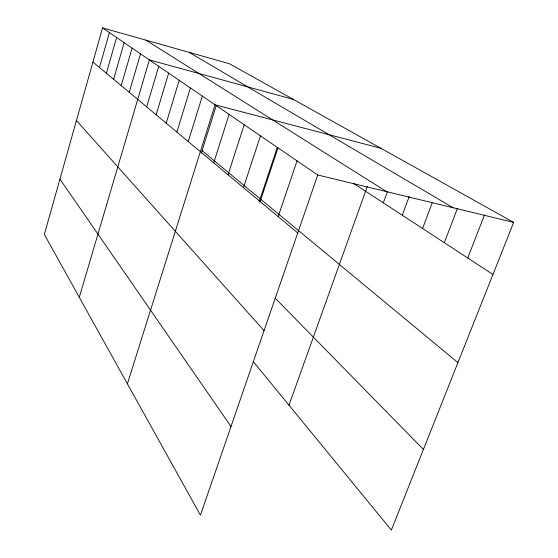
<?xml version="1.0" encoding="UTF-8"?>
<svg xmlns="http://www.w3.org/2000/svg" width="558" height="558" viewBox="0 0 558 558"><rect width="100%" height="100%" fill="white"/><g stroke="black" fill="none" stroke-linecap="round" stroke-linejoin="round"><path stroke-width="0.84" d="M102.553 27.9L44.333 234.416L200.434 515.173L317.725 174.996L102.553 27.9L229.415 63.717L513.667 222.384L391.36 530.1L253.151 361.451M99.491 67.483L109.396 32.58M106.376 73.231L116.587 37.498M113.609 79.271L124.148 42.666M121.226 85.625L132.113 48.107M129.247 92.321L140.511 53.847M79.299 297.295L149.377 59.908L293.264 99.359M146.67 106.864L158.751 66.318M156.149 114.774L168.683 73.105M166.2 123.158L179.216 80.31M176.872 132.072L190.417 87.969M188.234 141.551L202.345 96.122M127.405 383.82L215.074 104.82L380.947 148.302M201.292 153.115L216.316 105.371M213.714 162.81L229.115 114.425M228.048 174.78L244.202 124.734M243.476 187.655L260.453 135.845M259.093 202.087L277.277 147.431M260.133 201.557L278.01 147.849M278.163 216.602L297.037 160.857M288.995 405.185L367.317 186.393M383.332 202.854L387.496 191.38M402.283 215.235L409.202 196.5M422.573 228.487L432.324 202.512M444.328 242.702L457.344 208.65M467.73 257.991L484.484 214.983M317.725 174.996L513.667 222.384M189.092 52.333L453.11 207.736M145.987 40.162L386.624 191.659M353.612 183.436L492.965 274.473M202.059 150.695L457.93 362.623M92.935 62.015L297.749 232.951M275.108 298.084L423.417 449.455M76.439 120.521L264.046 330.678M59.922 179.111L230.998 426.521"/></g></svg>
